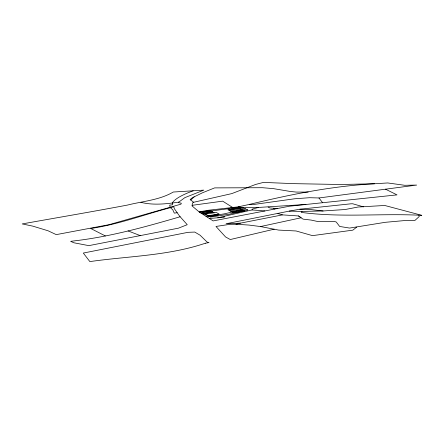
<?xml version="1.0" encoding="UTF-8"?>
<svg xmlns="http://www.w3.org/2000/svg" width="444" height="444" viewBox="0 0 444 444"><rect width="100%" height="100%" fill="white"/><g stroke="black" fill="none" stroke-linecap="round" stroke-linejoin="round"><path stroke-width="0.67" d="M192.135 205.317L192.407 203.002L193.645 202.27L231.768 193.612L255.566 184.465L263.442 182.406L294.067 183.655L340.509 184.499L374.47 183.761L387.734 182.956L404.717 185.292L416.639 185.081L318.953 197.974L309.585 197.708L294.633 198.779L253.507 204.512L249.439 204.407L238.167 206.86L208.408 210.245L199.128 211.882L192.063 205.955L192.135 205.317L222.649 201.143L232.689 207.481M217.804 217.788L251.964 209.929L252.581 208.991L258.608 207.431L305.955 204.468M190.765 200.022L194.217 196.82M302.02 211.416L301.221 212.393C341.281 217.765 381.668 213.164 421.8 215.334L384.737 205.478L358.097 207.021L345.099 209.529L323.093 210.967L302.02 211.416L289.238 211.116L226.063 223.754L240.443 223.143L282.434 214.885L298.518 215.951L303.03 219.125L311.111 220.074L318.315 221.639L334.487 221.467L336.269 222.022L339.638 226.451L349.572 228.061L385.331 222.305L404.884 220.546L414.951 220.413L419.28 216.483L418.797 215.534M178.799 202.125L178.405 202.592L181.335 203.219L180.936 204.168L109.091 224.67L56.244 234.626L48.069 230.786L32.823 226.14L22.2 223.926C57.298 217.627 92.43 211.705 127.472 205.067C142.74 201.237 159.524 200.116 173.293 192.024L203.813 190.132L184.887 197.63L178.799 202.125C166.311 203.963 153.297 205.439 140.887 202.342M356.737 227.106L352.841 230.147L312.487 235.636L296.093 230.974L278.588 230.081L260.534 226.557L248.956 225.064L236.014 224.253L230.097 224.292L215.984 226.451L225.563 236.952L230.286 239.532L274.187 229.182M193.207 190.787L192.729 190.959A178.066 26.89 -5.1 0 0 178.366 197.58A178.438 26.945 -5.1 0 0 172.605 202.519L172.588 204.767L169.691 205.122L170.096 207.198M180.147 216.75C145.51 226.862 110.623 236.641 74.681 240.831L70.635 241.358L73.97 242.796L88.822 245.637L178.46 228.161L187.24 224.703L179.548 216.073L174.27 208.597L173.854 206.765C146.093 213.825 119.17 224.398 90.704 228.477L105.372 235.958M236.014 224.253L240.443 223.143M245.676 208.963L223.97 213.914L208.919 216.228M249.439 204.407C290.493 194.439 332.184 186.019 374.47 183.761M260.534 226.557L301.11 217.771L298.518 215.951M385.531 189.188L397.008 194.883L289.549 206.199L213.142 220.923L199.128 211.882M289.238 211.116L299.85 209.224L351.026 203.796L352.703 203.774L363.481 206.865M207.159 216.85L218.237 215.146L216.861 214.347M199.572 212.154L210.24 210.528L214.158 212.793M200.793 212.909L211.527 211.272M202.031 213.681L212.837 212.027M204.357 213.442L212.743 212.16L210.75 211.011M236.763 208.486L229.903 209.535L228.344 208.724M203.291 214.458L216.322 212.46L219.053 214.014L205.85 216.039M229.265 210.478L239.976 208.835M230.702 211.233L241.481 209.579M232.157 211.999L243.001 210.328M208.486 215.962L217.044 214.646L217.493 214.907M177.189 212.732L174.292 213.12L172.821 209.857L170.441 207.709M209.762 218.459L224.203 217.249L224.087 216.339M230.83 207.698L258.608 207.431M308.197 192.097L296.181 192.069L290.204 191.458L273.338 188.617L262.504 187.712L214.63 187.895L202.553 192.752L192.435 197.685L190.154 199.545L193.645 202.27M299.85 209.224L310.434 209.54L323.093 210.967M268.137 207.043L269.78 207.909L277.572 208.558M251.964 209.929L264.874 210.939M243.395 207.576L238.167 206.86M277.889 213.547L282.434 214.885M128.1 230.93L140.31 235.631M273.565 208.419L274.525 209.046M318.953 197.974L322.61 202.714M205.344 243.229C168.176 255.816 128.416 256.094 89.855 261.594L83.317 253.058L187.99 232.329L194.761 232.068L200.089 235.209L207.143 242.102L209.035 242.568L205.344 243.229M247.724 209.951L229.165 214.202L210.356 217.105L202.192 212.121L229.687 208.552L244.55 208.419L247.724 209.951M244.544 211.089L233.633 212.77L227.844 209.729L238.489 208.103L244.544 211.089"/></g></svg>
